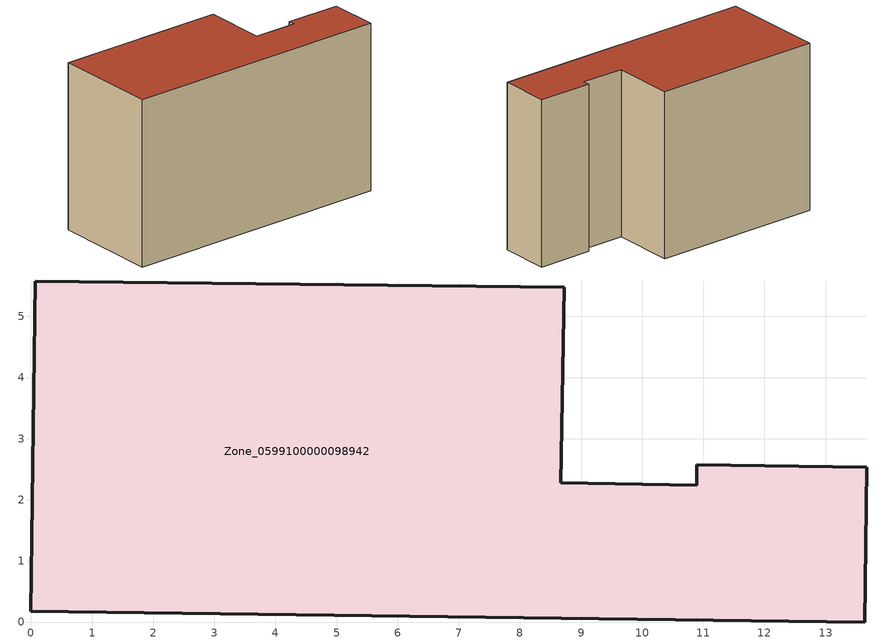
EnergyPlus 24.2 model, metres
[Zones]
Zone_0599100000098942
 floor ground (C_G): 0,0.18 0.07,5.58 8.72,5.48 8.67,2.28 10.89,2.24 10.89,2.57 13.67,2.53 13.64,0 z0
 wall outside (C_F): 0.07,5.58 0,0.18 13.64,0 13.67,2.53 10.89,2.57 10.89,2.24 8.67,2.28 8.72,5.48 0.07,5.58 z0:8.47
 roof outside (C_R): 10.89,2.24 8.67,2.28 8.72,5.48 0.07,5.58 0,0.18 13.64,0 13.67,2.53 10.89,2.57 z8.47
[BUILDING]
Pand.0599100000098942: North Axis=0; Terrain=City; Loads Convergence Tolerance Value=0.04; Temperature Convergence Tolerance Value=0.4; Solar Distribution=FullExterior; Maximum Number of Warmup Days=25; Minimum Number of Warmup Days=1
[Site:Location]
Rotterdam.The.Hague.AP_ZH_NLD Design_Conditions: Latitude=51.96; Longitude=4.45; Time Zone=1; Elevation=-4.5
[SITE:GROUNDTEMPERATURE:BUILDINGSURFACE]
18, 18, 18, 18, 18, 18, 18, 18, 18, 18, 18, 18
[MATERIAL] Thermal Absorptance=0.9; Solar Absorptance=0.7; Visible Absorptance=0.7
Name | Roughness | Thickness | Conductivity | Density | Specific Heat
G.TI.1975-1991 | MediumSmooth | 0.15 | 0.288461 | 540 | 1210
F.TI.1975-1991 | Rough | 0.3 | 0.230769 | 1920 | 840
R.TI.1975-1991 | MediumRough | 0.2 | 0.153846 | 1500 | 1000
[CONSTRUCTION]
C_G: G.TI.1975-1991
C_F: F.TI.1975-1991
C_R: R.TI.1975-1991
[ZONE]
Zone_0599100000098942: Type=1; Multiplier=1; Ceiling Height=Autocalculate; Volume=Autocalculate; Floor Area=autocalculate; Part of Total Floor Area=Yes
[ZONEINFILTRATION:DESIGNFLOWRATE]
Infil_Zone_0599100000098942: Zone or ZoneList or Space or SpaceList=Zone_0599100000098942; Schedule=AlwaysOn; Design Flow Rate Calculation Method=Flow/Area; Flow Rate per Floor Area=0.003; Constant Term Coefficient=1; Temperature Term Coefficient=0; Velocity Term Coefficient=0; Velocity Squared Term Coefficient=0
[HVACTEMPLATE:ZONE:IDEALLOADSAIRSYSTEM]
Zone_0599100000098942: Maximum Heating Supply Air Temperature=50; Minimum Cooling Supply Air Temperature=13; Maximum Heating Supply Air Humidity Ratio=0.0156; Minimum Cooling Supply Air Humidity Ratio=0.0077; Heating Limit=NoLimit; Cooling Limit=NoLimit; Dehumidification Control Type=ConstantSensibleHeatRatio; Cooling Sensible Heat Ratio=0.7; Dehumidification Setpoint=60; Humidification Control Type=None; Humidification Setpoint=30; Outdoor Air Method=None; Outdoor Air Flow Rate per Person=0.00944; Outdoor Air Flow Rate per Zone Floor Area=0; Outdoor Air Flow Rate per Zone=0; Demand Controlled Ventilation Type=None; Outdoor Air Economizer Type=NoEconomizer; Heat Recovery Type=None; Sensible Heat Recovery Effectiveness=0.7; Latent Heat Recovery Effectiveness=0.65
[ZONECONTROL:THERMOSTAT]
ThermostatControl_Zone_0599100000098942: Zone or ZoneList=Zone_0599100000098942; Control Type Schedule=DualSetpointControlType; Control 1=Thermostat_Zone_0599100000098942; Temperature Difference Between Cutout And Setpoint=0
[THERMOSTATSETPOINT:DUALSETPOINT]
Thermostat_Zone_0599100000098942: Heating Setpoint Temperature Schedule=HeatingSetpoint_Zone_0599100000098942; Cooling Setpoint Temperature Schedule=CoolingSetpoint_Zone_0599100000098942
[SCHEDULE:COMPACT]
HeatingSetpoint_Zone_0599100000098942: Through: 12/31, For: AllDays, Until: 24:00, 21
CoolingSetpoint_Zone_0599100000098942: Through: 12/31, For: AllDays, Until: 24:00, 24
DualSetpointControlType: Through: 12/31, For: AllDays, Until: 24:00, 4
AlwaysOn: Through: 12/31, For: AllDays, Until: 24:00, 1
